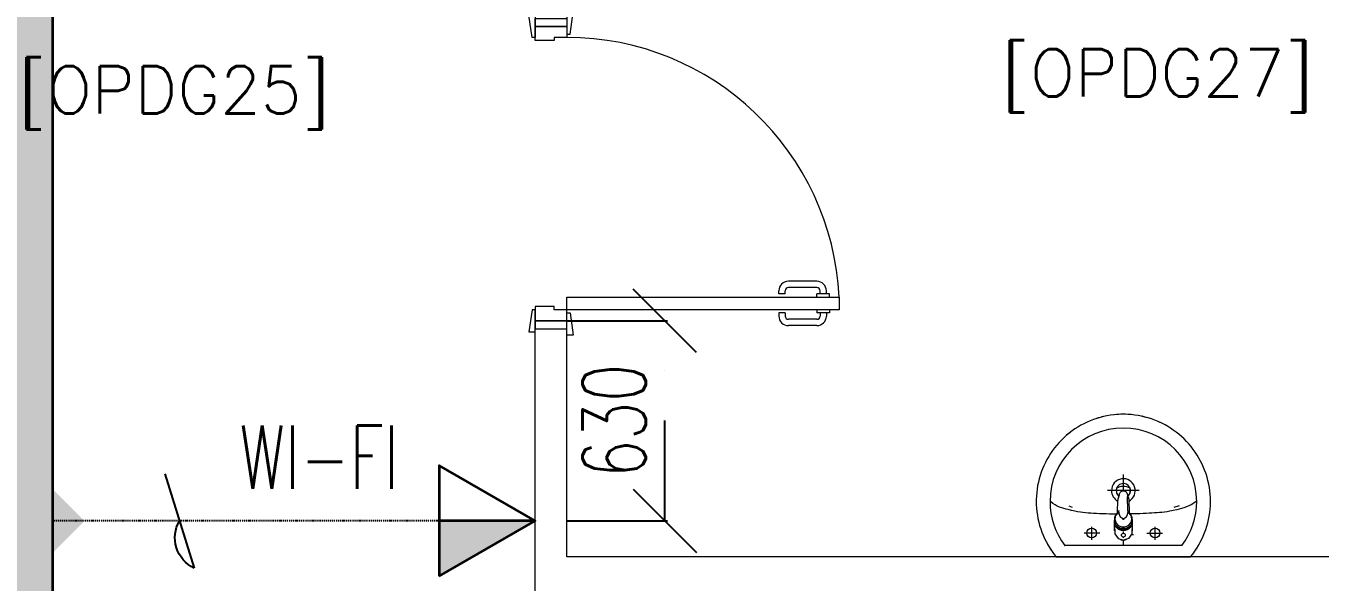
# Model space of a CAD drawing. Header units: inches. Extents: x -12418 to 57169, y -29325 to 19878.
# Drawn here: x 29742 to 33827, y -7047 to -5291 of the extents above; entities that cross this region are included whole.
import ezdxf

# ---------------------------------------------------------------- set-up
doc = ezdxf.new("R2010")
doc.units = ezdxf.units.IN
doc.header["$LTSCALE"] = 25
doc.header["$MEASUREMENT"] = 0
doc.linetypes.add('DASHDOT', pattern=[25.4, 12.7, -6.35, 0, -6.35])
doc.layers.get('0').update_dxf_attribs({"color": 8})
doc.layers.get('Defpoints').update_dxf_attribs({"color": 8})
doc.layers.add('0 @ 50', color=8, linetype='Continuous')
doc.layers.add('T-WIRE', color=140, linetype='Continuous')
for name, color, linetype, lineweight in [('00-Ground Floor$0$72_EGR_BASE_TEXT', 252, 'Continuous', 5), ('00-Ground Floor$0$LOADING', 253, 'Continuous', 5), ('00-Ground Floor$0$P-SANR-FIXT', 6, 'Continuous', 18), ('00-Ground Floor$0$P-SANR-FIXT-1', 6, 'Continuous', 13), ('00-Ground Floor$0$Walls', 251, 'Continuous', 5), ('00-Ground Floor$0$Wooden Joinery', 251, 'Continuous', 5), ('E-LITE-CLNG-CNDT', 6, 'DASHDOT', 35), ('T-CABL-TRAY', 60, 'Continuous', 35), ('T-DATA-CLNG-COND', 51, 'DASHDOT', 25), ('T-DATA-CLNG-COND @ 100', 51, 'DASHDOT', 25), ('T-DATA-DEVC-TYPE', 2, 'Continuous', 25), ('T-DATA-DIM', 251, 'DASHDOT', 25), ('T-DATA-DIM @ 100', 251, 'DASHDOT', 25), ('T-DATA-WALL @ 100', 33, 'Continuous', 35)]:
    doc.layers.add(name, color=color, linetype=linetype, lineweight=lineweight)
doc.styles.add('00-Ground Floor$0$SIMPLEX', font='SIMPLEX.shx', dxfattribs={"height": 150})
doc.styles.add('DC_Simplex', font='SIMPLEX.shx', dxfattribs={"width": 0.7})
doc.dimstyles.new('DevCad-MM', dxfattribs={"dimscale": 0.01, "dimtxt": 2, "dimasz": 2, "dimexe": 1, "dimexo": 1, "dimgap": 0.6, "dimtad": 1, "dimdec": 0, "dimrnd": 10, "dimzin": 1, "dimdsep": 46, "dimtxsty": 'DC_Simplex', "dimblk1": 'OBLIQUE', "dimblk2": 'OBLIQUE', "dimsah": 1, "dimcen": 3, "dimclrd": 256, "dimclre": 256, "dimclrt": 45, "dimadec": 0, "dimazin": 0, "dimtfac": 1, "dimtdec": 0, "dimtix": 1, "dimtmove": 2, "dimatfit": 2, "dimldrblk": 'OBLIQUE', "dimfxl": 1, "dimtolj": 1, "dimtzin": 0, "dimarcsym": 0})

# ---------------------------------------------------------------- blocks, each defined once
blk = doc.blocks.new('00-Ground Floor$0$A$C72370EFE')
at = {"layer": '00-Ground Floor$0$Wooden Joinery'}
for p, q in [((-0.01, -0.04), (-0.02, -0.04)), ((-0.01, -0.03), (-0.01, -0.07)), ((0, -0.03), (-0.01, -0.03)), ((0.04, -0.03), (0.05, -0.03)), ((0.05, -0.03), (0.05, -0.07)), ((0.05, -0.04), (0.06, -0.04)), ((-0.05, -0.07), (-0.05, -0.16)), ((-0.03, -0.07), (-0.03, -0.16)), ((-0.01, -0.06), (-0.02, -0.06)), ((0, -0.07), (-0.01, -0.07)), ((0.04, -0.07), (0.05, -0.07)), ((0.05, -0.06), (0.06, -0.06)), ((0.07, -0.07), (0.07, -0.16)), ((0.09, -0.07), (0.09, -0.16)), ((-0.01, -0.17), (-0.02, -0.17)), ((-0.01, -0.19), (-0.02, -0.19)), ((-0.01, -0.17), (-0.01, -0.19)), ((0.05, -0.17), (0.06, -0.17)), ((0.05, -0.17), (0.05, -0.19)), ((0.05, -0.19), (0.06, -0.19))]:
    blk.add_line(p, q, dxfattribs=at)
for centre, radius, start, end in [((-0.02, -0.07), 0.03, 90, 180), ((0.06, -0.07), 0.03, 0, 90), ((-0.02, -0.07), 0.01, 90, 180), ((0.06, -0.07), 0.01, 0, 90), ((-0.02, -0.16), 0.03, 180, 270), ((-0.02, -0.16), 0.01, 180, 270), ((0.06, -0.16), 0.01, 270, 0), ((0.06, -0.16), 0.03, 270, 0)]:
    blk.add_arc(centre, radius, start, end, dxfattribs=at)
blk = doc.blocks.new('00-Ground Floor$0$A$C5DAD61B4')
at = {"layer": '00-Ground Floor$0$Wooden Joinery'}
for points in [[(80, 959.1), (80, 969.1), (10, 979.1), (10, 959.1)], [(940, 959.1), (940, 969.1), (1010, 979.1), (1010, 959.1)], [(70, 859.1), (70, 849.1), (0, 839.1), (0, 859.1)], [(120, 859.1), (120, 0), (80, 0), (80, 859.1)], [(950, 859.1), (950, 849.1), (1020, 839.1), (1020, 859.1)]]:
    blk.add_lwpolyline(points, close=True, dxfattribs=at)
for points in [[(45, 859.1), (45, 959.1), (20, 959.1), (20, 859.1), (45, 859.1)], [(45, 859.1), (80, 859.1), (80, 899.1), (90, 899.1), (90, 959.1), (45, 959.1), (45, 859.1)], [(975, 859.1), (940, 859.1), (940, 899.1), (930, 899.1), (930, 959.1), (975, 959.1), (975, 859.1)], [(975, 859.1), (975, 959.1), (1000, 959.1), (1000, 859.1), (975, 859.1)]]:
    blk.add_lwpolyline(points, dxfattribs=at)
blk.add_arc((80, 859.1), 860, 272.666, 0, dxfattribs=at)
at = {"layer": '00-Ground Floor$0$Wooden Joinery', "xscale": 999.9999999998854, "yscale": 999.9999999998854, "zscale": 999.9999999998854, "rotation": 180}
blk.add_blockref('00-Ground Floor$0$A$C72370EFE', (120, 0), dxfattribs=at)
blk = doc.blocks.new('00-Ground Floor$0$FP_138-161_A_00_GFL_-0_080_Einreichung_Grundrisse_100')
at = {"layer": '00-Ground Floor$0$P-SANR-FIXT'}
blk.add_line((-0.0044, -0.0019), (-0.0045, -0.0021), dxfattribs=at)
at = {"layer": '00-Ground Floor$0$P-SANR-FIXT', "flags": 128}
blk.add_lwpolyline([(-0.0057, -0.0037), (-0.0058, -0.0039), (-0.006, -0.004)], dxfattribs=at)
blk = doc.blocks.new('00-Ground Floor$0$FP_139-161_A_00_GFL_-0_080_Einreichung_Grundrisse_100')
at = {"layer": '00-Ground Floor$0$P-SANR-FIXT'}
blk.add_line((0.0045, -0.0022), (0.0044, -0.002), dxfattribs=at)
at = {"layer": '00-Ground Floor$0$P-SANR-FIXT', "flags": 128}
blk.add_lwpolyline([(0.006, -0.004), (0.0059, -0.0039), (0.0057, -0.0038)], dxfattribs=at)
blk = doc.blocks.new('00-Ground Floor$0$IS_Ceraplus_B8204_BIM_BG _1_ - B8204AA - CERAPLUS single lever basin mixer with pop-up waste-V137-161_A_00_GFL_-0_080_Einreichung_Grundrisse_100')
at = {"layer": '00-Ground Floor$0$P-SANR-FIXT-1'}
h = blk.add_hatch(dxfattribs=at)
h.set_pattern_fill('FP_26', color=256, style=0, pattern_type=2)
h.set_pattern_definition([(225, (0.009, 0), (0.010607, -0.010607), []), (315, (0.009, 0), (0.010607, 0.010607), [])])
h.paths.add_polyline_path([(0.0056, -0.002), (0.0058, -0.0024), (0.0058, -0.0021)])
h.paths.add_polyline_path([(0.007, -0.0039), (0.0088, -0.0045), (0.0084, -0.0043)])
at = {"layer": '00-Ground Floor$0$LOADING'}
for p, q in [((-0.028, 0), (-0.028, -0.0281)), ((-0.0274, -0.0337), (-0.0271, -0.0392)), ((-0.0262, -0.0282), (-0.0263, -0.0287)), ((0.0263, -0.0287), (0.0262, -0.0282)), ((0.0262, -0.0293), (0.0263, -0.0287)), ((0.0271, -0.0392), (0.0274, -0.0337)), ((0.028, -0.0281), (0.028, 0)), ((-0.0137, -0.0512), (-0.0129, -0.0517)), ((0.0124, -0.052), (0.0133, -0.0515)), ((0.014, -0.0647), (0.0133, -0.1077)), ((0.0185, -0.0618), (0.019, -0.0539)), ((0.019, -0.0539), (0.0188, -0.0561))]:
    blk.add_line(p, q, dxfattribs=at)
at = {"layer": '00-Ground Floor$0$LOADING', "flags": 128}
for points in [[(-0.0272, -0.0069), (-0.0266, 0.009), (-0.0165, 0.0236), (0, 0.0291)], [(0.0272, -0.0069), (0.0266, 0.009), (0.0165, 0.0236), (0, 0.0291)], [(-0.0271, -0.0393), (-0.027, -0.0403), (-0.0269, -0.0414), (-0.0267, -0.0424), (-0.0265, -0.0434), (-0.0262, -0.0444), (-0.0259, -0.0454), (-0.0255, -0.0464), (-0.0252, -0.0474), (-0.0247, -0.0484), (-0.0243, -0.0493), (-0.0238, -0.0502), (-0.0232, -0.0511), (-0.0226, -0.052), (-0.022, -0.0529), (-0.0214, -0.0537), (-0.0207, -0.0545), (-0.0199, -0.0553), (-0.0192, -0.0561), (-0.0184, -0.0568), (-0.0176, -0.0575), (-0.0173, -0.0577)], [(-0.0176, -0.0568), (-0.0224, -0.0513), (-0.0254, -0.0448), (-0.0264, -0.0376), (-0.0253, -0.0305), (-0.0222, -0.024), (-0.0172, -0.0186), (-0.0109, -0.0147), (-0.0037, -0.0127), (0.0037, -0.0127), (0.0109, -0.0147), (0.0172, -0.0186), (0.0222, -0.024), (0.0253, -0.0305), (0.0264, -0.0376), (0.0254, -0.0448), (0.0224, -0.0513), (0.0176, -0.0568)], [(0.0173, -0.0577), (0.0181, -0.057), (0.0189, -0.0563), (0.0197, -0.0556), (0.0204, -0.0548), (0.0211, -0.054), (0.0218, -0.0532), (0.0224, -0.0523), (0.023, -0.0514), (0.0236, -0.0505), (0.0241, -0.0496), (0.0246, -0.0487), (0.025, -0.0477), (0.0254, -0.0467), (0.0258, -0.0458), (0.0261, -0.0448), (0.0264, -0.0437), (0.0266, -0.0427), (0.0268, -0.0417), (0.027, -0.0407), (0.0271, -0.0396), (0.0271, -0.0393)], [(-0.019, -0.0539), (-0.0185, -0.0615), (-0.0185, -0.0618)], [(-0.0181, -0.0728), (-0.0177, -0.083), (-0.0172, -0.0938)], [(-0.0162, -0.0579), (-0.0156, -0.058), (-0.0151, -0.0581), (-0.0146, -0.0583), (-0.0142, -0.0586), (-0.0139, -0.0588), (-0.0138, -0.0591)], [(-0.0138, -0.0591), (-0.0139, -0.0612), (-0.014, -0.0633)], [(0.0138, -0.0591), (0.0139, -0.0588), (0.0142, -0.0586), (0.0146, -0.0583), (0.0151, -0.0581), (0.0156, -0.058), (0.0162, -0.0579)], [(0.014, -0.0633), (0.0139, -0.0612), (0.0138, -0.0591)], [(0.0171, -0.0578), (0.0174, -0.0575), (0.0176, -0.0568)], [(0.0172, -0.0938), (0.0177, -0.083), (0.0181, -0.0728)], [(0.0184, -0.0651), (0.0184, -0.0652), (0.0184, -0.0652), (0.0184, -0.0652), (0.0184, -0.0654), (0.0184, -0.0655)], [(-0.0129, -0.1142), (-0.0124, -0.1161), (-0.0118, -0.1179), (-0.0109, -0.1197), (-0.0098, -0.1214), (-0.0084, -0.123), (-0.0067, -0.1244), (-0.0047, -0.1255), (-0.0025, -0.1263), (0, -0.1266)], [(0, -0.1266), (0.0025, -0.1263), (0.0047, -0.1255), (0.0067, -0.1244), (0.0084, -0.123), (0.0098, -0.1214), (0.0109, -0.1197), (0.0118, -0.1179), (0.0124, -0.1161), (0.0129, -0.1142)]]:
    blk.add_lwpolyline(points, dxfattribs=at)
at = {"layer": '00-Ground Floor$0$LOADING'}
for centre, radius, start, end in [((0, 0.0135), 0.00603, 0, 180), ((0, 0.0135), 0.00603, 180, 0), ((-0.009, 0), 0.005, 300, 315), ((0.009, 0), 0.005, 225, 240)]:
    blk.add_arc(centre, radius, start, end, dxfattribs=at)
for centre, major_axis, start_param, end_param in [((0, -0.0281), (-0.028, 0), 4.712389, 6.47291), ((0, -0.0321), (0.0275, 0), 3.141823, 3.202701), ((0, -0.0321), (0.0275, 0), 3.239313, 3.439417), ((0, -0.0281), (0.028, 0), 3.371221, 3.483334), ((0, -0.0287), (0.0267, 0), 1.570796, 3.036556), ((0, -0.0287), (0.0263, 0), 2.625648, 2.791756), ((0, -0.0287), (-0.0263, 0), 4.712389, 5.759587), ((0, -0.0281), (0.028, 0), 6.093357, 7.853982), ((0, -0.0287), (0.0267, 0), 0.105099, 1.570796), ((0, -0.0287), (0.0262, 0), 0.523599, 1.570796), ((0, -0.0287), (0.0262, 0), 0.349919, 0.515945), ((0, -0.0287), (0.0267, 0), 6.059374, 6.108652), ((0, -0.0321), (0.0275, 0), 5.985527, 6.185455), ((0, -0.0281), (0.028, 0), 5.94107, 6.05344), ((0, -0.0321), (0.0275, 0), 6.222066, 6.282955), ((0, -0.0312), (0.0248, 0), 4.111947, 4.191073), ((0, -0.0281), (0.028, 0), 4.202431, 4.259552), ((0, -0.0287), (0.0263, 0), 4.169225, 4.2325), ((0, -0.0281), (0.028, 0), 5.172057, 5.222265)]:
    blk.add_ellipse(centre, major_axis=major_axis, ratio=0.961262, start_param=start_param, end_param=end_param, dxfattribs=at)
for points, knots in [([(-0.0215, -0.0162), (-0.0216, -0.0163), (-0.0219, -0.0167), (-0.0227, -0.0177), (-0.0238, -0.0192), (-0.0249, -0.0211), (-0.0258, -0.0231), (-0.0266, -0.0253), (-0.0273, -0.0282), (-0.0275, -0.0305), (-0.0275, -0.0321)], [0.7859035, 0.7859035, 0.7859035, 0.7859035, 0.7916667, 0.8055556, 0.8333333, 0.8611111, 0.8888889, 0.9166667, 0.9444444, 1, 1, 1, 1]), ([(0.021, -0.0157), (0.0208, -0.0154), (0.0203, -0.0149), (0.0192, -0.0139), (0.0177, -0.0127), (0.0161, -0.0117), (0.0148, -0.0109), (0.0138, -0.0104), (0.0127, -0.0099), (0.0113, -0.0093), (0.0087, -0.0084), (0.0048, -0.0075), (0, -0.0071), (-0.0048, -0.0075), (-0.0087, -0.0084), (-0.0113, -0.0093), (-0.0127, -0.0099), (-0.0138, -0.0104), (-0.0148, -0.0109), (-0.0161, -0.0117), (-0.0177, -0.0127), (-0.0191, -0.0139), (-0.0202, -0.0149), (-0.0208, -0.0154), (-0.021, -0.0157)], [0.2222222, 0.2222222, 0.2222222, 0.2222222, 0.2361111, 0.25, 0.2777778, 0.3055556, 0.3194444, 0.3333333, 0.3472222, 0.3611111, 0.3888889, 0.4444444, 0.5, 0.5555556, 0.6111111, 0.6388889, 0.6527778, 0.6666667, 0.6805556, 0.6944444, 0.7222222, 0.75, 0.7638889, 0.7777778, 0.7777778, 0.7777778, 0.7777778]), ([(0, -0.0378), (-0.0005, -0.038), (-0.0012, -0.0384), (-0.0021, -0.0389), (-0.0028, -0.0393), (-0.0035, -0.0397), (-0.0042, -0.04), (-0.0049, -0.0405), (-0.0055, -0.0409), (-0.0061, -0.0414), (-0.0067, -0.0419), (-0.0072, -0.0424), (-0.0078, -0.0429), (-0.0083, -0.0435), (-0.0088, -0.0441), (-0.0092, -0.0446), (-0.0096, -0.0452), (-0.01, -0.0459), (-0.0103, -0.0466), (-0.0105, -0.0472), (-0.0107, -0.0477), (-0.0108, -0.0481), (-0.0109, -0.0484), (-0.0111, -0.0489), (-0.0114, -0.0497), (-0.0118, -0.0509), (-0.0122, -0.0521), (-0.0124, -0.053), (-0.0126, -0.0537), (-0.0128, -0.0544), (-0.0129, -0.0552), (-0.0131, -0.0559), (-0.0132, -0.0566), (-0.0134, -0.0572), (-0.0136, -0.0581), (-0.0137, -0.0587), (-0.0138, -0.0591)], [0, 0, 0, 0, 0.055556, 0.083333, 0.111111, 0.138889, 0.166667, 0.194444, 0.222222, 0.25, 0.277778, 0.305556, 0.333333, 0.361111, 0.388889, 0.416667, 0.444444, 0.472222, 0.5, 0.527778, 0.541667, 0.555556, 0.569444, 0.583333, 0.611111, 0.666667, 0.722222, 0.75, 0.777778, 0.805556, 0.833333, 0.861111, 0.888889, 0.916667, 0.944444, 1, 1, 1, 1]), ([(0, -0.0357), (-0.0006, -0.0357), (-0.0013, -0.0357), (-0.002, -0.0357), (-0.0022, -0.0357)], [0, 0, 0, 0, 0.1, 0.1298359, 0.1298359, 0.1298359, 0.1298359]), ([(0.0022, -0.0357), (0.002, -0.0357), (0.0013, -0.0357), (0.0006, -0.0357), (0, -0.0357)], [0.8701578, 0.8701578, 0.8701578, 0.8701578, 0.9, 1, 1, 1, 1]), ([(0.0138, -0.0591), (0.0137, -0.0587), (0.0136, -0.0581), (0.0134, -0.0572), (0.0132, -0.0566), (0.0131, -0.0559), (0.0129, -0.0552), (0.0128, -0.0544), (0.0126, -0.0537), (0.0124, -0.053), (0.0122, -0.0521), (0.0118, -0.0509), (0.0114, -0.0497), (0.0111, -0.0489), (0.0109, -0.0484), (0.0108, -0.0481), (0.0107, -0.0477), (0.0105, -0.0472), (0.0103, -0.0466), (0.01, -0.0459), (0.0096, -0.0452), (0.0092, -0.0446), (0.0088, -0.0441), (0.0083, -0.0435), (0.0078, -0.0429), (0.0072, -0.0424), (0.0067, -0.0419), (0.0061, -0.0414), (0.0055, -0.0409), (0.0049, -0.0405), (0.0042, -0.04), (0.0035, -0.0397), (0.0028, -0.0393), (0.0021, -0.0389), (0.0012, -0.0384), (0.0005, -0.038), (0, -0.0378)], [0, 0, 0, 0, 0.055556, 0.083333, 0.111111, 0.138889, 0.166667, 0.194444, 0.222222, 0.25, 0.277778, 0.333333, 0.388889, 0.416667, 0.430556, 0.444444, 0.458333, 0.472222, 0.5, 0.527778, 0.555556, 0.583333, 0.611111, 0.638889, 0.666667, 0.694444, 0.722222, 0.75, 0.777778, 0.805556, 0.833333, 0.861111, 0.888889, 0.916667, 0.944444, 1, 1, 1, 1]), ([(0.0275, -0.0321), (0.0275, -0.0305), (0.0273, -0.0282), (0.0266, -0.0253), (0.0258, -0.0231), (0.0249, -0.0211), (0.0238, -0.0192), (0.0227, -0.0177), (0.0219, -0.0167), (0.0216, -0.0163), (0.0215, -0.0162)], [0, 0, 0, 0, 0.0555556, 0.0833333, 0.1111111, 0.1388889, 0.1666667, 0.1944444, 0.2083333, 0.2142181, 0.2142181, 0.2142181, 0.2142181]), ([(-0.0188, -0.0538), (-0.0188, -0.0547), (-0.0186, -0.0582), (-0.0185, -0.0619), (-0.0184, -0.0646)], [0.6724021, 0.6724021, 0.6724021, 0.6724021, 0.75, 1, 1, 1, 1]), ([(-0.0162, -0.0579), (-0.0162, -0.0578), (-0.0163, -0.0578), (-0.0165, -0.0577), (-0.0166, -0.0575), (-0.0167, -0.0574), (-0.0169, -0.0573), (-0.017, -0.0572), (-0.0172, -0.0571), (-0.0173, -0.057), (-0.0175, -0.0569), (-0.0176, -0.0568)], [0, 0, 0, 0, 0.1, 0.2, 0.3, 0.4, 0.5, 0.6, 0.7, 0.8, 1, 1, 1, 1]), ([(-0.0148, -0.0587), (-0.015, -0.0586), (-0.0159, -0.0583), (-0.0167, -0.058), (-0.0172, -0.0578)], [0.8, 0.8, 0.8, 0.8, 0.85, 1, 1, 1, 1]), ([(0.0141, -0.0613), (0.0141, -0.0611), (0.0143, -0.0608), (0.0145, -0.0604), (0.0148, -0.06), (0.0151, -0.0596), (0.0153, -0.0594), (0.0155, -0.0592), (0.0156, -0.059), (0.0158, -0.0588), (0.016, -0.0587), (0.0163, -0.0585), (0.0165, -0.0583), (0.0166, -0.0582)], [0.3333333, 0.3333333, 0.3333333, 0.3333333, 0.4166667, 0.5, 0.5833333, 0.6666667, 0.7083333, 0.75, 0.7916667, 0.8333333, 0.875, 0.9166667, 1, 1, 1, 1]), ([(0.0176, -0.0568), (0.0175, -0.0569), (0.0173, -0.057), (0.0172, -0.0571), (0.017, -0.0572), (0.0169, -0.0573), (0.0167, -0.0574), (0.0166, -0.0575), (0.0165, -0.0577), (0.0163, -0.0578), (0.0162, -0.0578), (0.0162, -0.0579)], [0, 0, 0, 0, 0.2, 0.3, 0.4, 0.5, 0.6, 0.7, 0.8, 0.9, 1, 1, 1, 1]), ([(0.0184, -0.0646), (0.0185, -0.0619), (0.0186, -0.0582), (0.0188, -0.0547), (0.0188, -0.0538)], [0, 0, 0, 0, 0.25, 0.3275586, 0.3275586, 0.3275586, 0.3275586]), ([(-0.0131, -0.1116), (-0.0132, -0.1115), (-0.0135, -0.1109), (-0.0141, -0.1099), (-0.0147, -0.1086), (-0.0153, -0.1072), (-0.0159, -0.1053), (-0.0167, -0.1021), (-0.0171, -0.0992), (-0.0171, -0.0973)], [0.4856715, 0.4856715, 0.4856715, 0.4856715, 0.5, 0.55, 0.6, 0.65, 0.7, 0.8, 1, 1, 1, 1]), ([(-0.0132, -0.1091), (-0.0132, -0.1096), (-0.0132, -0.1103), (-0.0132, -0.1111), (-0.0132, -0.1115), (-0.0132, -0.1118), (-0.0131, -0.1122), (-0.0131, -0.1125), (-0.0131, -0.1128), (-0.0131, -0.1131), (-0.013, -0.1134), (-0.013, -0.1138), (-0.0129, -0.1141), (-0.0129, -0.1142)], [0.2, 0.2, 0.2, 0.2, 0.4, 0.5, 0.55, 0.6, 0.65, 0.7, 0.75, 0.8, 0.85, 0.9, 1, 1, 1, 1]), ([(0.0129, -0.1142), (0.0129, -0.1141), (0.013, -0.1138), (0.013, -0.1134), (0.0131, -0.1131), (0.0131, -0.1128), (0.0131, -0.1125), (0.0131, -0.1122), (0.0132, -0.1118), (0.0132, -0.1115), (0.0132, -0.1111), (0.0132, -0.1103), (0.0132, -0.1096), (0.0132, -0.1091)], [0, 0, 0, 0, 0.1, 0.15, 0.2, 0.25, 0.3, 0.35, 0.4, 0.45, 0.5, 0.6, 0.8, 0.8, 0.8, 0.8]), ([(0.0131, -0.1116), (0.0133, -0.1113), (0.0137, -0.1106), (0.0142, -0.1096), (0.0147, -0.1084), (0.0153, -0.1072), (0.0159, -0.1053), (0.0167, -0.1021), (0.0171, -0.0992), (0.0171, -0.0973)], [-0.5143371, -0.5143371, -0.5143371, -0.5143371, -0.475, -0.4375, -0.4, -0.35, -0.3, -0.2, 0, 0, 0, 0])]:
    blk.add_open_spline(points, degree=3, knots=knots, dxfattribs=at)
for points in [[(-0.0184, -0.0646), (-0.0183, -0.0659), (-0.0182, -0.0684), (-0.0181, -0.0709), (-0.0181, -0.0721)], [(-0.0172, -0.0578), (-0.0171, -0.0578), (-0.0169, -0.058), (-0.0167, -0.0581), (-0.0166, -0.0582)], [(-0.0162, -0.0579), (-0.0162, -0.0579), (-0.0164, -0.0581), (-0.0165, -0.0582), (-0.0166, -0.0583), (-0.0166, -0.0582), (-0.0166, -0.0582)], [(-0.0166, -0.0582), (-0.0163, -0.0585), (-0.0156, -0.059), (-0.0148, -0.0599), (-0.0142, -0.0609), (-0.0139, -0.0617), (-0.0138, -0.0621)], [(-0.014, -0.0633), (-0.014, -0.0633), (-0.014, -0.0633), (-0.014, -0.0633)], [(-0.014, -0.0646), (-0.014, -0.0644), (-0.014, -0.064), (-0.014, -0.0635), (-0.014, -0.0633)], [(0.014, -0.0633), (0.014, -0.0633), (0.014, -0.0633), (0.014, -0.0633)], [(0.014, -0.0633), (0.014, -0.0635), (0.014, -0.064), (0.014, -0.0644), (0.014, -0.0647)], [(0.0172, -0.0578), (0.0168, -0.0579), (0.0158, -0.0583), (0.0147, -0.0587), (0.0141, -0.059)], [(0.0166, -0.0582), (0.0166, -0.0582), (0.0166, -0.0583), (0.0165, -0.0582), (0.0164, -0.0581), (0.0162, -0.0579), (0.0162, -0.0579)], [(0.0166, -0.0582), (0.0167, -0.0582), (0.0168, -0.0581), (0.0169, -0.058), (0.0169, -0.058)], [(0.0169, -0.058), (0.017, -0.0579), (0.0171, -0.0579), (0.0171, -0.0578)], [(0.0181, -0.0721), (0.0181, -0.0709), (0.0182, -0.0684), (0.0183, -0.0659), (0.0184, -0.0646)], [(-0.0172, -0.0938), (-0.0172, -0.0944), (-0.0172, -0.0956), (-0.0171, -0.0967), (-0.0171, -0.0973)], [(0.0171, -0.0973), (0.0171, -0.0967), (0.0172, -0.0956), (0.0172, -0.0944), (0.0172, -0.0938)]]:
    blk.add_open_spline(points, degree=3, dxfattribs=at)
for name in ['00-Ground Floor$0$FP_138-161_A_00_GFL_-0_080_Einreichung_Grundrisse_100', '00-Ground Floor$0$FP_139-161_A_00_GFL_-0_080_Einreichung_Grundrisse_100']:
    blk.add_blockref(name, (0, 0), dxfattribs=at)
blk = doc.blocks.new('00-Ground Floor$0$_100_WB_KER_REN_55x45x18 - _100_WB_KER_REN_55x45x18-V63-161_A_00_GFL_-0_080_Einreichung_Grundrisse_100')
at = {"layer": '00-Ground Floor$0$LOADING'}
for p, q in [((-0.2075, 0.225), (-0.2075, 0.2227)), ((0.2074, 0.225), (-0.2074, 0.225)), ((0.2075, 0.2227), (0.2075, 0.225)), ((-0.1855, 0.1899), (0.1855, 0.1899)), ((-0.1, 0.172), (-0.1, 0.1303)), ((0, 0.1899), (0, 0.1724)), ((0, 0.1656), (0, 0.1628)), ((0.1, 0.172), (0.1, 0.1303)), ((-0.0744, 0.15), (-0.1234, 0.15)), ((-0.0259, 0.155), (-0.0315, 0.155)), ((0, 0.1509), (0, 0.1454)), ((0, 0.1422), (0, 0.1399)), ((0.026, 0.155), (0.0248, 0.155)), ((0.0744, 0.15), (0.1234, 0.15)), ((-0.1763, 0.0637), (-0.1598, 0.0692)), ((0.1605, 0.0691), (0.1707, 0.0656)), ((-0.05, 0.0161), (0.05, 0.0161)), ((0, 0.0168), (0, -0.0348))]:
    blk.add_line(p, q, dxfattribs=at)
at = {"layer": '00-Ground Floor$0$LOADING', "flags": 128}
for points in [[(-0.2121, 0.225), (-0.219, 0.2164), (-0.2254, 0.2075), (-0.2316, 0.1983), (-0.2373, 0.189), (-0.2427, 0.1794), (-0.2476, 0.1696), (-0.2522, 0.1596), (-0.2564, 0.1494), (-0.2602, 0.1391), (-0.2635, 0.1286), (-0.2665, 0.118), (-0.269, 0.1073), (-0.271, 0.0965), (-0.2727, 0.0856), (-0.2739, 0.0747), (-0.2747, 0.0637), (-0.275, 0.0527), (-0.275, 0.05)], [(0.275, 0.05), (0.2748, 0.061), (0.2741, 0.072), (0.273, 0.0829), (0.2715, 0.0938), (0.2695, 0.1046), (0.2671, 0.1154), (0.2643, 0.126), (0.261, 0.1365), (0.2574, 0.1469), (0.2533, 0.1571), (0.2488, 0.1671), (0.2439, 0.177), (0.2387, 0.1866), (0.233, 0.1961), (0.227, 0.2053), (0.2206, 0.2142), (0.2138, 0.2229), (0.2121, 0.225)], [(-0.275, 0.05), (-0.2748, 0.039), (-0.2741, 0.028), (-0.273, 0.0171), (-0.2715, 0.0062), (-0.2695, -0.0046), (-0.2671, -0.0154), (-0.2643, -0.026), (-0.261, -0.0365), (-0.2574, -0.0469), (-0.2533, -0.0571), (-0.2488, -0.0671), (-0.2439, -0.077), (-0.2387, -0.0866), (-0.233, -0.0961), (-0.227, -0.1053), (-0.2206, -0.1142), (-0.2138, -0.1229), (-0.2067, -0.1313), (-0.1993, -0.1395), (-0.1916, -0.1473), (-0.1836, -0.1548), (-0.1752, -0.162), (-0.1666, -0.1688), (-0.1577, -0.1753), (-0.1486, -0.1814), (-0.1392, -0.1872), (-0.1296, -0.1925), (-0.1198, -0.1975), (-0.1098, -0.2021), (-0.0996, -0.2063), (-0.0893, -0.2101), (-0.0788, -0.2135), (-0.0682, -0.2164), (-0.0575, -0.2189), (-0.0467, -0.221), (-0.0359, -0.2227), (-0.0249, -0.2239), (-0.014, -0.2246), (-0.003, -0.225), (0.008, -0.2249), (0.019, -0.2243), (0.03, -0.2234), (0.0409, -0.2219), (0.0517, -0.2201), (0.0625, -0.2178), (0.0731, -0.2151), (0.0837, -0.212), (0.0941, -0.2084), (0.1043, -0.2044), (0.1144, -0.2001), (0.1243, -0.1953), (0.1341, -0.1901), (0.1436, -0.1846), (0.1528, -0.1786), (0.1618, -0.1723), (0.1706, -0.1657), (0.1791, -0.1587), (0.1873, -0.1514), (0.1952, -0.1437), (0.2028, -0.1358), (0.21, -0.1275), (0.217, -0.119), (0.2236, -0.1101), (0.2298, -0.1011), (0.2356, -0.0918), (0.2411, -0.0822), (0.2462, -0.0725), (0.2509, -0.0625), (0.2552, -0.0524), (0.2591, -0.0421), (0.2626, -0.0317), (0.2656, -0.0211), (0.2683, -0.0104), (0.2705, 0.0003), (0.2722, 0.0112), (0.2736, 0.0221), (0.2745, 0.0331), (0.2749, 0.0441), (0.275, 0.05)]]:
    blk.add_lwpolyline(points, dxfattribs=at)
at = {"layer": '00-Ground Floor$0$LOADING'}
for centre in [(-0.1, 0.15), (0.1, 0.15)]:
    blk.add_circle(centre, 0.015, dxfattribs=at)
for centre, radius, start, end in [((0, 0.05), 0.275, 140.4788, 141.2381), ((0, 0.05), 0.275, 38.7619, 39.5212), ((0, 0.05), 0.275, 145.9324, 150.3591), ((0, 0.05), 0.2315, 142.8209, 180), ((0, 0.155), 0.0175, 54.0899, 125.9101), ((0, 0.155), 0.0175, 68.869, 83.8798), ((0, 0.05), 0.2315, 0, 37.1791), ((0, 0.05), 0.275, 29.6409, 34.0676), ((0, 0.155), 0.0175, 251.9463, 258.2346), ((0, 0.05), 0.275, 180, 183.6225), ((0, 0.05), 0.2315, 180, 0), ((0, 0.0161), 0.0375, 117.1305, 0), ((0, 0.0161), 0.0375, 0, 61.4146), ((0, 0.0161), 0.0225, 129.5025, 0), ((0, 0.0161), 0.0225, 180, 193.3417), ((0, 0.0161), 0.0225, 197.0466, 201.508), ((0, 0.0161), 0.0225, 156.725, 162.0134), ((0, 0.05), 0.047, 243.4433, 296.5567), ((0, 0.0161), 0.0225, 138.0808, 143.3939), ((0, 0.0161), 0.0225, 0, 51.4286), ((0, 0.0161), 0.0225, 36.616, 41.9265), ((0, 0.0161), 0.0225, 17.9887, 23.276), ((0, 0.0161), 0.0225, 338.492, 342.9534), ((0, 0.0161), 0.0225, 346.6583, 0), ((0, 0.05), 0.275, 307.6689, 312), ((0, 0.05), 0.275, 240, 245.6589), ((0, 0.05), 0.275, 252, 257.5535), ((0, 0.05), 0.275, 264, 276), ((0, 0.05), 0.275, 282.9241, 288)]:
    blk.add_arc(centre, radius, start, end, dxfattribs=at)
for points, knots in [([(-0.2074, 0.225), (-0.2078, 0.225), (-0.2086, 0.225), (-0.2095, 0.225), (-0.2102, 0.225), (-0.2106, 0.225), (-0.2109, 0.225), (-0.2111, 0.225), (-0.2114, 0.225), (-0.2116, 0.225), (-0.2118, 0.225), (-0.2119, 0.225), (-0.2119, 0.225)], [-1, -1, -1, -1, -0.8333333, -0.6666667, -0.5833333, -0.5, -0.4583333, -0.4166667, -0.3333333, -0.2916667, -0.25, -0.1666667, -0.1666667, -0.1666667, -0.1666667]), ([(0.2119, 0.225), (0.2119, 0.225), (0.2118, 0.225), (0.2116, 0.225), (0.2114, 0.225), (0.2111, 0.225), (0.2109, 0.225), (0.2106, 0.225), (0.2102, 0.225), (0.2095, 0.225), (0.2086, 0.225), (0.2078, 0.225), (0.2074, 0.225)], [-0.8333333, -0.8333333, -0.8333333, -0.8333333, -0.75, -0.7083333, -0.6666667, -0.5833333, -0.5416667, -0.5, -0.4166667, -0.3333333, -0.1666667, 0, 0, 0, 0]), ([(-0.0037, 0.1721), (-0.0046, 0.1719), (-0.0064, 0.1714), (-0.0081, 0.1705), (-0.009, 0.17)], [0.5653198, 0.5653198, 0.5653198, 0.5653198, 0.6111111, 0.6666667, 0.6666667, 0.6666667, 0.6666667]), ([(0.009, 0.17), (0.0086, 0.1703), (0.0077, 0.1708), (0.0059, 0.1715), (0.0046, 0.1719), (0.0037, 0.1721)], [0.3333333, 0.3333333, 0.3333333, 0.3333333, 0.3611111, 0.3888889, 0.4346482, 0.4346482, 0.4346482, 0.4346482]), ([(-0.2294, 0.0509), (-0.2103, 0.066), (-0.1431, 0.0839), (-0.1084, 0.0863), (-0.0496, 0.0893), (-0.0206, 0.0899)], [0.0392191, 0.0392191, 0.0392191, 0.0392191, 0.1715289, 0.4228457, 0.6475389, 0.6475389, 0.6475389, 0.6475389]), ([(0.0209, 0.0903), (0.0512, 0.0901), (0.1113, 0.0879), (0.1514, 0.0828), (0.2115, 0.0665), (0.2292, 0.052)], [0.7533082, 0.7533082, 0.7533082, 0.7533082, 0.9865548, 1.235629, 1.3638988, 1.3638988, 1.3638988, 1.3638988]), ([(-0.0141, 0.0337), (-0.0162, 0.0319), (-0.0207, 0.0267), (-0.0225, 0.02), (-0.0225, 0.0161)], [0.7144203, 0.7144203, 0.7144203, 0.7144203, 0.8333333, 1, 1, 1, 1]), ([(0.0225, 0.0161), (0.0225, 0.0187), (0.0216, 0.0239), (0.0182, 0.0298), (0.0152, 0.0327), (0.0141, 0.0337)], [0, 0, 0, 0, 0.1111111, 0.2222222, 0.285568, 0.285568, 0.285568, 0.285568])]:
    blk.add_open_spline(points, degree=3, knots=knots, dxfattribs=at)
for points in [[(-0.2075, 0.2227), (-0.2075, 0.2231), (-0.2075, 0.2235), (-0.2075, 0.2239)], [(0.2075, 0.2239), (0.2075, 0.2235), (0.2075, 0.2231), (0.2075, 0.2227)], [(-0.1852, 0.1899), (-0.1853, 0.1899), (-0.1854, 0.1899), (-0.1855, 0.1899)], [(-0.0009, 0.1725), (-0.0013, 0.1725), (-0.0018, 0.1724), (-0.0022, 0.1724)], [(0.0022, 0.1724), (0.0018, 0.1724), (0.0013, 0.1725), (0.0009, 0.1725)], [(0.1855, 0.1899), (0.1854, 0.1899), (0.1853, 0.1899), (0.1852, 0.1899)], [(-0.0225, 0.0161), (-0.0225, 0.0147), (-0.0222, 0.012), (-0.0215, 0.0093), (-0.021, 0.008)], [(0.021, 0.008), (0.0215, 0.0093), (0.0222, 0.012), (0.0225, 0.0147), (0.0225, 0.0161)]]:
    blk.add_open_spline(points, degree=3, dxfattribs=at)
at = {"layer": '00-Ground Floor$0$LOADING', "xscale": -1, "rotation": 5.088887490341627e-12}
blk.add_blockref('00-Ground Floor$0$IS_Ceraplus_B8204_BIM_BG _1_ - B8204AA - CERAPLUS single lever basin mixer with pop-up waste-V137-161_A_00_GFL_-0_080_Einreichung_Grundrisse_100', (0, 0.1434), dxfattribs=at)
blk = doc.blocks.new('00-Ground Floor')
at = {"layer": '00-Ground Floor$0$Walls'}
for p, q in [((31349.5, -6247.4, 0), (31449.5, -6247.4, 0)), ((31349.5, -8867.4, 0), (31349.5, -6247.4, 0)), ((31449.5, -6967.4, 0), (31449.5, -6247.4, 0)), ((35949.5, -6967.4, 0), (31449.5, -6967.4, 0))]:
    blk.add_line(p, q, dxfattribs=at)
at = {"layer": '00-Ground Floor$0$LOADING', "xscale": 1000, "yscale": 1000, "zscale": 1000, "rotation": 180}
blk.add_blockref('00-Ground Floor$0$_100_WB_KER_REN_55x45x18 - _100_WB_KER_REN_55x45x18-V63-161_A_00_GFL_-0_080_Einreichung_Grundrisse_100', (33206.1, -6742.4, 0), dxfattribs=at)
at = {"layer": '00-Ground Floor$0$Wooden Joinery', "rotation": 89.99999999999999}
blk.add_blockref('00-Ground Floor$0$A$C5DAD61B4', (32308.6, -6267.4, 0), dxfattribs=at)
at = {"layer": '00-Ground Floor$0$72_EGR_BASE_TEXT', "char_height": 150, "attachment_point": 2, "style": '00-Ground Floor$0$SIMPLEX'}
for s, insert in [('[OPDG27]', (33313.7, -5364.1, 0)), ('[OPDG25]', (30210.2, -5417.8, 0))]:
    blk.add_mtext(s, dxfattribs=dict(at, insert=insert))
blk = doc.blocks.new('*U43')
blk.add_hatch(color=254).paths.add_polyline_path([(-3.031, 1.75), (-3.031, 0), (0, 0)])
blk.add_line((0, 0), (-3.031, 0))
blk.add_lwpolyline([(-3.031, 1.75), (0, 0), (-3.031, -1.75)], close=True)
at = {"layer": 'T-DATA-DEVC-TYPE', "style": 'DC_Simplex', "width": 0.7, "flags": 8}
blk.add_attdef('DC_TYPE', (2.682, 5.634), '', height=2, rotation=360, dxfattribs=at)
blk = doc.blocks.new('*U122')
at = {"lineweight": 0}
h = blk.add_hatch(dxfattribs=at)
h.set_pattern_fill('HEX', color=253, scale=8, angle=180, style=0)
h.set_pattern_definition([(180, (-24050.41, -3e-10), (6e-13, -43.99409), [25.4, -50.8]), (300, (-24050.41, -3e-10), (38.1, 21.997045), [25.4, -50.8]), (240, (-24075.81, -3e-10), (38.1, -21.997045), [25.4, -50.8])])
h.paths.add_polyline_path([(-10603.6, 150), (-10603.6, 0), (0, 0), (0, 150)])
at = {"color": 0}
blk.add_line((0, 150), (-10603.6, 150), dxfattribs=at)
blk = doc.blocks.new('*U105')
blk.add_hatch(color=256).paths.add_polyline_path([(-1, 0), (0, -1), (1, 0)])
blk = doc.blocks.new('W-TEL')
blk.add_line((-66, -212.7), (66, 212.7))
blk.add_arc((130.7, 76), 151.2, 115.33007, 210.17896)
blk = doc.blocks.new('*U118')
at = {"layer": 'T-WIRE', "xscale": -0.006999999999825377, "yscale": 0.006999999999970897, "zscale": 0.006999999999999999}
blk.add_blockref('W-TEL', (0, 0), dxfattribs=at)
blk = doc.blocks.new('_OBLIQUE')
at = {"color": 0, "linetype": 'ByBlock'}
blk.add_line((-0.5, -0.5), (0.5, 0.5), dxfattribs=at)
blk = doc.blocks.new('*D167')
at = {"layer": 'Defpoints', "color": 0, "transparency": 16777216}
for p in [(31349.5, -6222.4, 0), (31759, -6222.4), (31349.5, -6854.1, 0)]:
    blk.add_point(p, dxfattribs=at)
at = {"layer": 'T-DATA-DIM', "lineweight": -2, "transparency": 16777216}
for p, q in [((31449.5, -6222.4), (31859, -6222.4)), ((31759, -6854.1), (31759, -6222.4)), ((31449.5, -6854.1), (31859, -6854.1))]:
    blk.add_line(p, q, dxfattribs=at)
at = {"layer": 'T-DATA-DIM', "lineweight": -2, "transparency": 16777216, "xscale": 200, "yscale": 200, "zscale": 200}
for p, rotation in [((31759, -6222.4), 90), ((31759, -6854.1), 270)]:
    blk.add_blockref('_OBLIQUE', p, dxfattribs=dict(at, rotation=rotation))
at = {"layer": 'T-DATA-DIM', "color": 45, "transparency": 16777216, "insert": (31599, -6538.3), "char_height": 200, "attachment_point": 5, "rotation": 90, "style": 'DC_Simplex'}
blk.add_mtext('\\A1;630', dxfattribs=at)

msp = doc.modelspace()

# ---------------------------------------------------------------- linework, layer by layer
at = {"layer": 'T-DATA-CLNG-COND', "ltscale": 0.01, "elevation": 0}
msp.add_lwpolyline([(31046.4, -6854.1), (29826.9, -6854.1)], dxfattribs=at)

# ---------------------------------------------------------------- block references
at = {"layer": '0 @ 50', "xscale": 100, "yscale": 100, "zscale": 100, "rotation": 180}
msp.add_blockref('*U118', (30226.6, -6854.1, 0), dxfattribs=at)
at = {"layer": 'E-LITE-CLNG-CNDT'}
msp.add_blockref('00-Ground Floor', (0, 0), dxfattribs=at)
at = {"layer": 'T-CABL-TRAY', "linetype": 'Continuous', "rotation": 270}
msp.add_blockref('*U122', (29676.9, -13351), dxfattribs=at)
at = {"layer": 'T-DATA-CLNG-COND @ 100', "xscale": -100, "yscale": 100, "zscale": 100, "rotation": 90.00000000001782}
msp.add_blockref('*U105', (29826.9, -6854.1, 0), dxfattribs=at)
at = {"layer": 'T-DATA-WALL @ 100'}
ref = msp.add_blockref('*U43', (31349.5, -6854.1, 0), dxfattribs=dict(at, xscale=-100, yscale=100, zscale=100, rotation=180))
ref.add_attrib('DC_TYPE', 'WI-FI', (30415.7, -6753), dxfattribs={"layer": 'T-DATA-DEVC-TYPE', "height": 200, "style": 'DC_Simplex', "width": 0.7, "flags": 8})

# ---------------------------------------------------------------- dimensions: what is measured, and where the dimension line sits
at = {"layer": 'T-DATA-DIM @ 100'}
dim = msp.add_linear_dim(base=(31759, -6222.4), p1=(31349.5, -6854.1, 0), p2=(31349.5, -6222.4, 0), angle=90, dimstyle='DevCad-MM', override={"dimscale": 100, "dimtix": 1, "dimtofl": 1, "dimtmove": 2, "dimatfit": 2}, dxfattribs=at)
dim.commit()
dim.dimension.update_dxf_attribs({"geometry": '*D167', "text_midpoint": (31599, -6538.3)})

doc.saveas('drawing.dxf')
